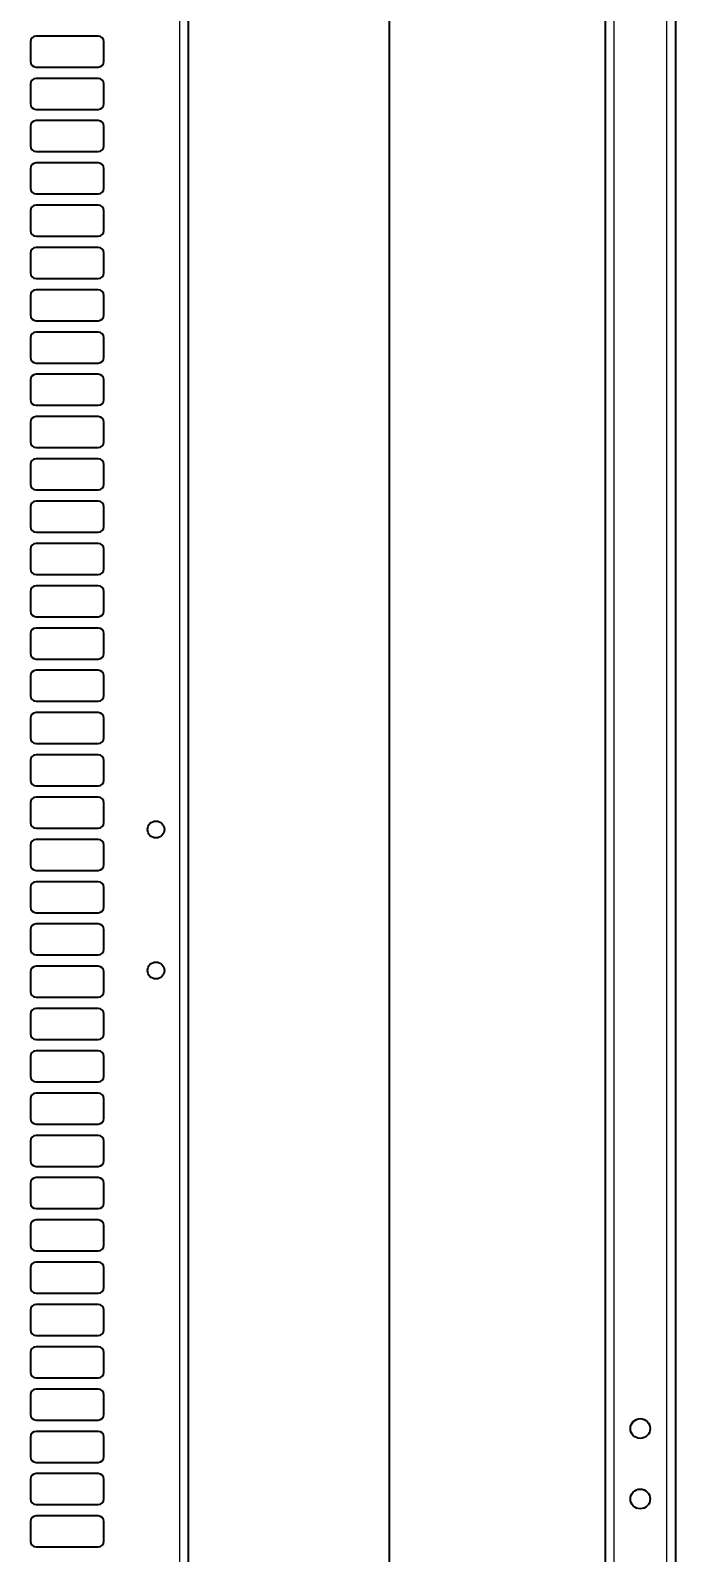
# Model space of a CAD drawing. Header units: millimetres. Extents: x -815 to 1037, y -273 to 1990.
# Drawn here: x -80 to 149, y 924 to 1464 of the extents above; entities that cross this region are included whole.
import ezdxf

# ---------------------------------------------------------------- set-up
doc = ezdxf.new("R2010")
doc.units = ezdxf.units.MM
doc.layers.add('FORMAT', color=7, linetype='Continuous')
doc.styles.add('SLDTEXTSTYLE0', font='TXT', dxfattribs={"width": 0.75})
doc.dimstyles.new('SLDDIMSTYLE0', dxfattribs={"dimtxt": 20, "dimasz": 10, "dimexe": 0, "dimexo": 0.0625, "dimgap": 5, "dimtad": 2, "dimdec": 1, "dimrnd": 1e-09, "dimzin": 12, "dimdsep": 46, "dimtxsty": 'SLDTEXTSTYLE0', "dimsah": 1, "dimcen": 0.09, "dimadec": 0, "dimazin": 3, "dimtfac": 1, "dimtofl": 0, "dimtmove": 0, "dimatfit": 3, "dimfxl": 0, "dimfrac": 2, "dimtolj": 1, "dimtzin": 12, "dimarcsym": 0})

# ---------------------------------------------------------------- blocks, each defined once
blk = doc.blocks.new('_D_2')
at = {"layer": 'FORMAT'}
for p, q in [((-35.58, 1755.33), (48.06, 1755.33)), ((47.06, 1755.33), (47.06, 55.33)), ((-35.58, 55.33), (48.06, 55.33))]:
    blk.add_line(p, q, dxfattribs=at)
for points in [[(47.06, 1755.33), (45.53, 1745.33), (48.6, 1745.33)], [(47.06, 55.33), (48.6, 65.33), (45.53, 65.33)]]:
    blk.add_solid(points, dxfattribs=at)
at = {"layer": 'FORMAT', "insert": (21.28, 875.77), "char_height": 20, "attachment_point": 1, "rotation": 90, "style": 'SLDTEXTSTYLE0'}
blk.add_mtext('1700', dxfattribs=at)

msp = doc.modelspace()

# ---------------------------------------------------------------- linework, layer by layer
at = {"color": 8, "linetype": 'Continuous', "lineweight": 18}
for p, q in [((-27.19, -36.17), (-27.19, 1846.83)), ((126.7, 1846.83), (126.7, -12.55)), ((145.5, -27.7), (145.5, 1846.83))]:
    msp.add_line(p, q, dxfattribs=at)
at = {"color": 7, "linetype": 'Continuous', "lineweight": 25}
for p, q in [((-24.09, -36.17), (-24.09, 1846.83)), ((148.6, 1846.83), (148.6, -24.8)), ((123.6, 1817.63), (123.6, -17.17)), ((-80.09, 1459.83), (-80.09, 1452.83)), ((-56.09, 1461.83), (-78.09, 1461.83)), ((-54.09, 1452.83), (-54.09, 1459.83)), ((-78.09, 1450.83), (-56.09, 1450.83)), ((-80.09, 1444.83), (-80.09, 1437.83)), ((-56.09, 1446.83), (-78.09, 1446.83)), ((-54.09, 1437.83), (-54.09, 1444.83)), ((-78.09, 1435.83), (-56.09, 1435.83)), ((-56.09, 1431.83), (-78.09, 1431.83)), ((-80.09, 1429.83), (-80.09, 1422.83)), ((-54.09, 1422.83), (-54.09, 1429.83)), ((-78.09, 1420.83), (-56.09, 1420.83)), ((-80.09, 1414.83), (-80.09, 1407.83)), ((-56.09, 1416.83), (-78.09, 1416.83)), ((-54.09, 1407.83), (-54.09, 1414.83)), ((-78.09, 1405.83), (-56.09, 1405.83)), ((-80.09, 1399.83), (-80.09, 1392.83)), ((-56.09, 1401.83), (-78.09, 1401.83)), ((-54.09, 1392.83), (-54.09, 1399.83)), ((-78.09, 1390.83), (-56.09, 1390.83)), ((-80.09, 1384.83), (-80.09, 1377.83)), ((-56.09, 1386.83), (-78.09, 1386.83)), ((-54.09, 1377.83), (-54.09, 1384.83)), ((-78.09, 1375.83), (-56.09, 1375.83)), ((-56.09, 1371.83), (-78.09, 1371.83)), ((-80.09, 1369.83), (-80.09, 1362.83)), ((-54.09, 1362.83), (-54.09, 1369.83)), ((-78.09, 1360.83), (-56.09, 1360.83)), ((-56.09, 1356.83), (-78.09, 1356.83)), ((-80.09, 1354.83), (-80.09, 1347.83)), ((-54.09, 1347.83), (-54.09, 1354.83)), ((-78.09, 1345.83), (-56.09, 1345.83)), ((-80.09, 1339.83), (-80.09, 1332.83)), ((-56.09, 1341.83), (-78.09, 1341.83)), ((-54.09, 1332.83), (-54.09, 1339.83)), ((-78.09, 1330.83), (-56.09, 1330.83)), ((-80.09, 1324.83), (-80.09, 1317.83)), ((-56.09, 1326.83), (-78.09, 1326.83)), ((-54.09, 1317.83), (-54.09, 1324.83)), ((-78.09, 1315.83), (-56.09, 1315.83)), ((-80.09, 1309.83), (-80.09, 1302.83)), ((-56.09, 1311.83), (-78.09, 1311.83)), ((-54.09, 1302.83), (-54.09, 1309.83)), ((-78.09, 1300.83), (-56.09, 1300.83)), ((-56.09, 1296.83), (-78.09, 1296.83)), ((-80.09, 1294.83), (-80.09, 1287.83)), ((-54.09, 1287.83), (-54.09, 1294.83)), ((-78.09, 1285.83), (-56.09, 1285.83)), ((-80.09, 1279.83), (-80.09, 1272.83)), ((-56.09, 1281.83), (-78.09, 1281.83)), ((-54.09, 1272.83), (-54.09, 1279.83)), ((-78.09, 1270.83), (-56.09, 1270.83)), ((-80.09, 1264.83), (-80.09, 1257.83)), ((-56.09, 1266.83), (-78.09, 1266.83)), ((-54.09, 1257.83), (-54.09, 1264.83)), ((-78.09, 1255.83), (-56.09, 1255.83)), ((-80.09, 1249.83), (-80.09, 1242.83)), ((-56.09, 1251.83), (-78.09, 1251.83)), ((-54.09, 1242.83), (-54.09, 1249.83)), ((-78.09, 1240.83), (-56.09, 1240.83)), ((-56.09, 1236.83), (-78.09, 1236.83)), ((-80.09, 1234.83), (-80.09, 1227.83)), ((-54.09, 1227.83), (-54.09, 1234.83)), ((-78.09, 1225.83), (-56.09, 1225.83)), ((-56.09, 1221.83), (-78.09, 1221.83)), ((-80.09, 1219.83), (-80.09, 1212.83)), ((-54.09, 1212.83), (-54.09, 1219.83)), ((-78.09, 1210.83), (-56.09, 1210.83)), ((-80.09, 1204.83), (-80.09, 1197.83)), ((-56.09, 1206.83), (-78.09, 1206.83)), ((-54.09, 1197.83), (-54.09, 1204.83)), ((-78.09, 1195.83), (-56.09, 1195.83)), ((-80.09, 1189.83), (-80.09, 1182.83)), ((-56.09, 1191.83), (-78.09, 1191.83)), ((-54.09, 1182.83), (-54.09, 1189.83)), ((-78.09, 1180.83), (-56.09, 1180.83)), ((-80.09, 1174.83), (-80.09, 1167.83)), ((-56.09, 1176.83), (-78.09, 1176.83)), ((-54.09, 1167.83), (-54.09, 1174.83)), ((-78.09, 1165.83), (-56.09, 1165.83)), ((-56.09, 1161.83), (-78.09, 1161.83)), ((-80.09, 1159.83), (-80.09, 1152.83)), ((-54.09, 1152.83), (-54.09, 1159.83)), ((-78.09, 1150.83), (-56.09, 1150.83)), ((-80.09, 1144.83), (-80.09, 1137.83)), ((-56.09, 1146.83), (-78.09, 1146.83)), ((-54.09, 1137.83), (-54.09, 1144.83)), ((-78.09, 1135.83), (-56.09, 1135.83)), ((-80.09, 1129.83), (-80.09, 1122.83)), ((-56.09, 1131.83), (-78.09, 1131.83)), ((-54.09, 1122.83), (-54.09, 1129.83)), ((-78.09, 1120.83), (-56.09, 1120.83)), ((-80.09, 1114.83), (-80.09, 1107.83)), ((-56.09, 1116.83), (-78.09, 1116.83)), ((-54.09, 1107.83), (-54.09, 1114.83)), ((-78.09, 1105.83), (-56.09, 1105.83)), ((-56.09, 1101.83), (-78.09, 1101.83)), ((-80.09, 1099.83), (-80.09, 1092.83)), ((-54.09, 1092.83), (-54.09, 1099.83)), ((-78.09, 1090.83), (-56.09, 1090.83)), ((-56.09, 1086.83), (-78.09, 1086.83)), ((-80.09, 1084.83), (-80.09, 1077.83)), ((-54.09, 1077.83), (-54.09, 1084.83)), ((-78.09, 1075.83), (-56.09, 1075.83)), ((-80.09, 1069.83), (-80.09, 1062.83)), ((-56.09, 1071.83), (-78.09, 1071.83)), ((-54.09, 1062.83), (-54.09, 1069.83)), ((-78.09, 1060.83), (-56.09, 1060.83)), ((-80.09, 1054.83), (-80.09, 1047.83)), ((-56.09, 1056.83), (-78.09, 1056.83)), ((-54.09, 1047.83), (-54.09, 1054.83)), ((-78.09, 1045.83), (-56.09, 1045.83)), ((-80.09, 1039.83), (-80.09, 1032.83)), ((-56.09, 1041.83), (-78.09, 1041.83)), ((-54.09, 1032.83), (-54.09, 1039.83)), ((-78.09, 1030.83), (-56.09, 1030.83)), ((-56.09, 1026.83), (-78.09, 1026.83)), ((-80.09, 1024.83), (-80.09, 1017.83)), ((-54.09, 1017.83), (-54.09, 1024.83)), ((-78.09, 1015.83), (-56.09, 1015.83)), ((-80.09, 1009.83), (-80.09, 1002.83)), ((-56.09, 1011.83), (-78.09, 1011.83)), ((-54.09, 1002.83), (-54.09, 1009.83)), ((-78.09, 1000.83), (-56.09, 1000.83)), ((-80.09, 994.83), (-80.09, 987.83)), ((-56.09, 996.83), (-78.09, 996.83)), ((-54.09, 987.83), (-54.09, 994.83)), ((-78.09, 985.83), (-56.09, 985.83)), ((-80.09, 979.83), (-80.09, 972.83)), ((-56.09, 981.83), (-78.09, 981.83)), ((-54.09, 972.83), (-54.09, 979.83)), ((-78.09, 970.83), (-56.09, 970.83)), ((-56.09, 966.83), (-78.09, 966.83)), ((-80.09, 964.83), (-80.09, 957.83)), ((-54.09, 957.83), (-54.09, 964.83)), ((-78.09, 955.83), (-56.09, 955.83)), ((-56.09, 951.83), (-78.09, 951.83)), ((-80.09, 949.83), (-80.09, 942.83)), ((-54.09, 942.83), (-54.09, 949.83)), ((-78.09, 940.83), (-56.09, 940.83)), ((-80.09, 934.83), (-80.09, 927.83)), ((-56.09, 936.83), (-78.09, 936.83)), ((-54.09, 927.83), (-54.09, 934.83)), ((-78.09, 925.83), (-56.09, 925.83))]:
    msp.add_line(p, q, dxfattribs=at)
for centre, radius in [((-35.59, 1180.33), 3), ((-35.59, 1130.33), 3), ((136.1, 967.83), 3.5), ((136.1, 942.83), 3.5)]:
    msp.add_circle(centre, radius, dxfattribs=at)
for centre, start, end in [((-78.09, 1459.83), 90, 180), ((-56.09, 1459.83), 0, 90), ((-78.09, 1452.83), 180, 270), ((-56.09, 1452.83), 270, 0), ((-78.09, 1444.83), 90, 180), ((-56.09, 1444.83), 0, 90), ((-78.09, 1437.83), 180, 270), ((-56.09, 1437.83), 270, 0), ((-78.09, 1429.83), 90, 180), ((-56.09, 1429.83), 0, 90), ((-78.09, 1422.83), 180, 270), ((-56.09, 1422.83), 270, 0), ((-78.09, 1414.83), 90, 180), ((-56.09, 1414.83), 0, 90), ((-78.09, 1407.83), 180, 270), ((-56.09, 1407.83), 270, 0), ((-78.09, 1399.83), 90, 180), ((-56.09, 1399.83), 0, 90), ((-78.09, 1392.83), 180, 270), ((-56.09, 1392.83), 270, 0), ((-78.09, 1384.83), 90, 180), ((-56.09, 1384.83), 0, 90), ((-78.09, 1377.83), 180, 270), ((-56.09, 1377.83), 270, 0), ((-78.09, 1369.83), 90, 180), ((-56.09, 1369.83), 0, 90), ((-78.09, 1362.83), 180, 270), ((-56.09, 1362.83), 270, 0), ((-78.09, 1354.83), 90, 180), ((-56.09, 1354.83), 0, 90), ((-78.09, 1347.83), 180, 270), ((-56.09, 1347.83), 270, 0), ((-78.09, 1339.83), 90, 180), ((-56.09, 1339.83), 0, 90), ((-78.09, 1332.83), 180, 270), ((-56.09, 1332.83), 270, 0), ((-78.09, 1324.83), 90, 180), ((-56.09, 1324.83), 0, 90), ((-78.09, 1317.83), 180, 270), ((-56.09, 1317.83), 270, 0), ((-78.09, 1309.83), 90, 180), ((-56.09, 1309.83), 0, 90), ((-78.09, 1302.83), 180, 270), ((-56.09, 1302.83), 270, 0), ((-78.09, 1294.83), 90, 180), ((-56.09, 1294.83), 0, 90), ((-78.09, 1287.83), 180, 270), ((-56.09, 1287.83), 270, 0), ((-78.09, 1279.83), 90, 180), ((-56.09, 1279.83), 0, 90), ((-78.09, 1272.83), 180, 270), ((-56.09, 1272.83), 270, 0), ((-78.09, 1264.83), 90, 180), ((-56.09, 1264.83), 0, 90), ((-78.09, 1257.83), 180, 270), ((-56.09, 1257.83), 270, 0), ((-78.09, 1249.83), 90, 180), ((-56.09, 1249.83), 0, 90), ((-78.09, 1242.83), 180, 270), ((-56.09, 1242.83), 270, 0), ((-78.09, 1234.83), 90, 180), ((-56.09, 1234.83), 0, 90), ((-78.09, 1227.83), 180, 270), ((-56.09, 1227.83), 270, 0), ((-78.09, 1219.83), 90, 180), ((-56.09, 1219.83), 0, 90), ((-78.09, 1212.83), 180, 270), ((-56.09, 1212.83), 270, 0), ((-78.09, 1204.83), 90, 180), ((-56.09, 1204.83), 0, 90), ((-78.09, 1197.83), 180, 270), ((-56.09, 1197.83), 270, 0), ((-78.09, 1189.83), 90, 180), ((-56.09, 1189.83), 0, 90), ((-78.09, 1182.83), 180, 270), ((-56.09, 1182.83), 270, 0), ((-78.09, 1174.83), 90, 180), ((-56.09, 1174.83), 0, 90), ((-78.09, 1167.83), 180, 270), ((-56.09, 1167.83), 270, 0), ((-78.09, 1159.83), 90, 180), ((-56.09, 1159.83), 0, 90), ((-78.09, 1152.83), 180, 270), ((-56.09, 1152.83), 270, 0), ((-78.09, 1144.83), 90, 180), ((-56.09, 1144.83), 0, 90), ((-78.09, 1137.83), 180, 270), ((-56.09, 1137.83), 270, 0), ((-78.09, 1129.83), 90, 180), ((-56.09, 1129.83), 0, 90), ((-78.09, 1122.83), 180, 270), ((-56.09, 1122.83), 270, 0), ((-78.09, 1114.83), 90, 180), ((-56.09, 1114.83), 0, 90), ((-78.09, 1107.83), 180, 270), ((-56.09, 1107.83), 270, 0), ((-78.09, 1099.83), 90, 180), ((-56.09, 1099.83), 0, 90), ((-78.09, 1092.83), 180, 270), ((-56.09, 1092.83), 270, 0), ((-78.09, 1084.83), 90, 180), ((-56.09, 1084.83), 0, 90), ((-78.09, 1077.83), 180, 270), ((-56.09, 1077.83), 270, 0), ((-78.09, 1069.83), 90, 180), ((-56.09, 1069.83), 0, 90), ((-78.09, 1062.83), 180, 270), ((-56.09, 1062.83), 270, 0), ((-78.09, 1054.83), 90, 180), ((-56.09, 1054.83), 0, 90), ((-78.09, 1047.83), 180, 270), ((-56.09, 1047.83), 270, 0), ((-78.09, 1039.83), 90, 180), ((-56.09, 1039.83), 0, 90), ((-78.09, 1032.83), 180, 270), ((-56.09, 1032.83), 270, 0), ((-78.09, 1024.83), 90, 180), ((-56.09, 1024.83), 0, 90), ((-78.09, 1017.83), 180, 270), ((-56.09, 1017.83), 270, 0), ((-78.09, 1009.83), 90, 180), ((-56.09, 1009.83), 0, 90), ((-78.09, 1002.83), 180, 270), ((-56.09, 1002.83), 270, 0), ((-78.09, 994.83), 90, 180), ((-56.09, 994.83), 0, 90), ((-78.09, 987.83), 180, 270), ((-56.09, 987.83), 270, 0), ((-78.09, 979.83), 90, 180), ((-56.09, 979.83), 0, 90), ((-78.09, 972.83), 180, 270), ((-56.09, 972.83), 270, 0), ((-78.09, 964.83), 90, 180), ((-56.09, 964.83), 0, 90), ((-78.09, 957.83), 180, 270), ((-56.09, 957.83), 270, 0), ((-78.09, 949.83), 90, 180), ((-56.09, 949.83), 0, 90), ((-78.09, 942.83), 180, 270), ((-56.09, 942.83), 270, 0), ((-78.09, 934.83), 90, 180), ((-56.09, 934.83), 0, 90), ((-78.09, 927.83), 180, 270), ((-56.09, 927.83), 270, 0)]:
    msp.add_arc(centre, 2, start, end, dxfattribs=at)

# ---------------------------------------------------------------- dimensions: what is measured, and where the dimension line sits
at = {"layer": 'FORMAT'}
dim = msp.add_linear_dim(base=(47.06, 55.33), p1=(-35.59, 1755.33), p2=(-35.59, 55.33), angle=90, dimstyle='SLDDIMSTYLE0', dxfattribs=at)
dim.commit()
dim.dimension.update_dxf_attribs({"geometry": '_D_2', "text_midpoint": (47.06, 905.33), "dimtype": 160})

doc.saveas('drawing.dxf')
